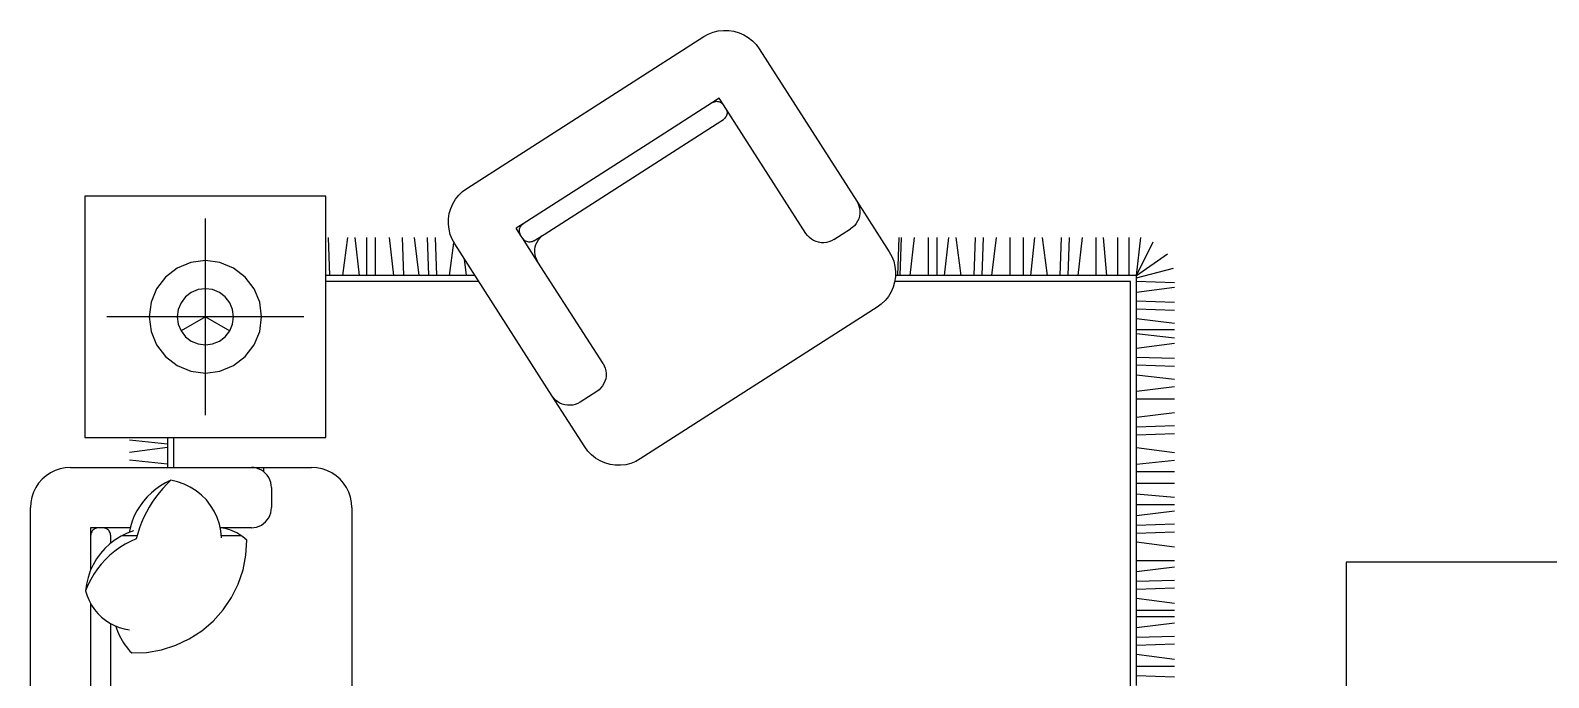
# Model space of a CAD drawing. Header units: centimetres. Extents: x 921 to 2601, y 2858 to 4336.
# Drawn here: x 1789 to 2205.5, y 3422 to 3599.6 of the extents above; entities that cross this region are included whole.
import ezdxf

# ---------------------------------------------------------------- set-up
doc = ezdxf.new("R2010")
doc.units = ezdxf.units.CM
doc.layers.add('結構', color=7, linetype='Continuous')

msp = doc.modelspace()

# ---------------------------------------------------------------- linework, layer by layer
at = {"layer": '結構'}
for p, q in [((1975.01, 3598.55), (1976.35, 3599.08)), ((1976.35, 3599.08), (1977.75, 3599.43)), ((1977.75, 3599.43), (1979.18, 3599.59)), ((1979.18, 3599.59), (1980.63, 3599.56)), ((1980.63, 3599.56), (1982.05, 3599.34)), ((1982.05, 3599.34), (1983.44, 3598.94)), ((1983.44, 3598.94), (1984.76, 3598.37)), ((1908.78, 3556.23), (1973.75, 3597.86)), ((1973.75, 3597.86), (1975.01, 3598.55)), ((1984.76, 3598.37), (1985.99, 3597.62)), ((1985.99, 3597.62), (1987.12, 3596.72)), ((1987.12, 3596.72), (1988.12, 3595.68)), ((1988.12, 3595.68), (1988.97, 3594.52)), ((1988.97, 3594.52), (2015.73, 3552.76)), ((1976.17, 3579.77), (1960.54, 3569.76)), ((1978.03, 3580.96), (1976.17, 3579.77)), ((1976.17, 3579.77), (1976.42, 3579.91)), ((1976.42, 3579.91), (1976.69, 3580.02)), ((1976.69, 3580.02), (1976.97, 3580.09)), ((1976.97, 3580.09), (1977.26, 3580.12)), ((1977.26, 3580.12), (1977.55, 3580.11)), ((1977.55, 3580.11), (1977.83, 3580.07)), ((1977.83, 3580.07), (1978.11, 3579.99)), ((1979.22, 3579.11), (1978.03, 3580.96)), ((1978.11, 3579.99), (1978.37, 3579.87)), ((1978.37, 3579.87), (1978.62, 3579.73)), ((1978.62, 3579.73), (1978.84, 3579.55)), ((1978.84, 3579.55), (1979.04, 3579.34)), ((1979.04, 3579.34), (1979.22, 3579.11)), ((1979.81, 3578.18), (1979.22, 3579.11)), ((1979.81, 3578.18), (1979.95, 3577.92)), ((2001.81, 3543.84), (1979.81, 3578.18)), ((1979.95, 3577.92), (1980.05, 3577.66)), ((1929.95, 3543.61), (1977.46, 3574.05)), ((1977.46, 3574.05), (1979.14, 3575.13)), ((1979.38, 3575.3), (1979.14, 3575.13)), ((1979.58, 3575.5), (1979.38, 3575.3)), ((1979.76, 3575.73), (1979.58, 3575.5)), ((1979.91, 3575.98), (1979.76, 3575.73)), ((1980.03, 3576.24), (1979.91, 3575.98)), ((1980.11, 3576.52), (1980.03, 3576.24)), ((1980.05, 3577.66), (1980.12, 3577.38)), ((1980.15, 3576.8), (1980.11, 3576.52)), ((1980.12, 3577.38), (1980.16, 3577.09)), ((1980.16, 3577.09), (1980.15, 3576.8)), ((1960.54, 3569.76), (1924.2, 3546.47)), ((1803.97, 3554.06), (1803.97, 3487.92)), ((1870.11, 3554.06), (1803.97, 3554.06)), ((1870.11, 3532.35), (1870.11, 3554.06)), ((1904.94, 3552.01), (1905.68, 3553.25)), ((1905.68, 3553.25), (1906.58, 3554.38)), ((1906.58, 3554.38), (1907.62, 3555.37)), ((1907.62, 3555.37), (1908.78, 3556.23)), ((1903.74, 3547.88), (1903.96, 3549.31)), ((1903.96, 3549.31), (1904.36, 3550.69)), ((1904.36, 3550.69), (1904.94, 3552.01)), ((2015.73, 3552.76), (2016.08, 3552.13)), ((2015.73, 3552.76), (2024.65, 3538.84)), ((2016.08, 3552.13), (2016.35, 3551.46)), ((2016.35, 3551.46), (2016.52, 3550.76)), ((2016.58, 3549.32), (2016.48, 3548.61)), ((2016.52, 3550.76), (2016.6, 3550.04)), ((2016.6, 3550.04), (2016.58, 3549.32)), ((1837.04, 3536.42), (1837.04, 3547.99)), ((1903.72, 3546.44), (1903.74, 3547.88)), ((1903.88, 3545.01), (1903.72, 3546.44)), ((1904.22, 3543.61), (1903.88, 3545.01)), ((1924.2, 3546.47), (1922.34, 3545.28)), ((1923.53, 3543.43), (1922.34, 3545.28)), ((1923.18, 3544.51), (1923.19, 3544.8)), ((1923.19, 3544.8), (1923.23, 3545.09)), ((1923.23, 3545.09), (1923.31, 3545.36)), ((1923.31, 3545.36), (1923.43, 3545.63)), ((1923.43, 3545.63), (1923.58, 3545.88)), ((1923.58, 3545.88), (1923.76, 3546.1)), ((1923.76, 3546.1), (1923.96, 3546.3)), ((1923.96, 3546.3), (1924.2, 3546.47)), ((2009.43, 3542.17), (2014.07, 3545.14)), ((2014.65, 3545.57), (2014.07, 3545.14)), ((2015.17, 3546.07), (2014.65, 3545.57)), ((2015.62, 3546.63), (2015.17, 3546.07)), ((2015.99, 3547.25), (2015.62, 3546.63)), ((2016.28, 3547.91), (2015.99, 3547.25)), ((2016.48, 3548.61), (2016.28, 3547.91)), ((1871.19, 3532.35), (1870.85, 3542.76)), ((1874.73, 3532.35), (1876.11, 3542.76)), ((1879.32, 3532.35), (1878.16, 3542.76)), ((1881.31, 3532.35), (1881.31, 3542.76)), ((1883.76, 3532.35), (1883.76, 3542.76)), ((1888.79, 3532.35), (1887.52, 3542.76)), ((1891.46, 3532.35), (1891.12, 3542.76)), ((1895.66, 3532.35), (1894.4, 3542.76)), ((1898.33, 3532.35), (1897.99, 3542.76)), ((1900.51, 3532.35), (1900.17, 3542.76)), ((1904.06, 3532.35), (1905.24, 3541.33)), ((1904.75, 3542.27), (1904.22, 3543.61)), ((1905.45, 3541), (1904.75, 3542.27)), ((1932.21, 3499.24), (1905.45, 3541)), ((1923.22, 3544.23), (1923.18, 3544.51)), ((1923.28, 3543.95), (1923.22, 3544.23)), ((1923.39, 3543.68), (1923.28, 3543.95)), ((1923.53, 3543.43), (1923.39, 3543.68)), ((1924.12, 3542.5), (1923.53, 3543.43)), ((1924.3, 3542.27), (1924.12, 3542.5)), ((1928.29, 3536), (1924.12, 3542.5)), ((1924.5, 3542.06), (1924.3, 3542.27)), ((1924.72, 3541.88), (1924.5, 3542.06)), ((1924.97, 3541.73), (1924.72, 3541.88)), ((1925.23, 3541.61), (1924.97, 3541.73)), ((1925.51, 3541.53), (1925.23, 3541.61)), ((1925.79, 3541.49), (1925.51, 3541.53)), ((1926.08, 3541.49), (1925.79, 3541.49)), ((1926.37, 3541.52), (1926.08, 3541.49)), ((1926.65, 3541.59), (1926.37, 3541.52)), ((1926.92, 3541.69), (1926.65, 3541.59)), ((1927.17, 3541.83), (1926.92, 3541.69)), ((1927.17, 3541.83), (1929.95, 3543.61)), ((1927.54, 3540.15), (1927.74, 3540.85)), ((1927.74, 3540.85), (1928.03, 3541.51)), ((1928.03, 3541.51), (1928.4, 3542.12)), ((1928.4, 3542.12), (1928.85, 3542.69)), ((1928.85, 3542.69), (1929.37, 3543.19)), ((1929.37, 3543.19), (1929.95, 3543.61)), ((2002.24, 3543.26), (2001.81, 3543.84)), ((2002.74, 3542.74), (2002.24, 3543.26)), ((2003.3, 3542.29), (2002.74, 3542.74)), ((2003.92, 3541.92), (2003.3, 3542.29)), ((2004.58, 3541.63), (2003.92, 3541.92)), ((2005.27, 3541.43), (2004.58, 3541.63)), ((2005.99, 3541.32), (2005.27, 3541.43)), ((2006.71, 3541.31), (2005.99, 3541.32)), ((2007.42, 3541.39), (2006.71, 3541.31)), ((2008.12, 3541.56), (2007.42, 3541.39)), ((2008.79, 3541.82), (2008.12, 3541.56)), ((2009.43, 3542.17), (2008.79, 3541.82)), ((2026.99, 3532.35), (2027.34, 3542.76)), ((2027.68, 3532.35), (2028.03, 3542.76)), ((2030.36, 3532.35), (2031.62, 3542.76)), ((2035.38, 3532.35), (2035.38, 3542.76)), ((2037.83, 3532.35), (2037.83, 3542.76)), ((2039.83, 3532.35), (2040.99, 3542.76)), ((2044.41, 3532.35), (2043.03, 3542.76)), ((2047.95, 3532.35), (2048.3, 3542.76)), ((2050.13, 3532.35), (2050.48, 3542.76)), ((2052.81, 3532.35), (2054.07, 3542.76)), ((2057.83, 3532.35), (2057.83, 3542.76)), ((2061.47, 3532.35), (2061.47, 3542.76)), ((2063.46, 3532.35), (2064.62, 3542.76)), ((2068.04, 3532.35), (2066.67, 3542.76)), ((2071.59, 3532.35), (2071.93, 3542.76)), ((2073.77, 3532.35), (2074.11, 3542.76)), ((2076.44, 3532.35), (2077.7, 3542.76)), ((2081.46, 3532.35), (2081.46, 3542.76)), ((2084.37, 3532.35), (2083.45, 3542.76)), ((2087.36, 3532.35), (2087.36, 3542.76)), ((2090.51, 3532.35), (2090.51, 3542.76)), ((2092.5, 3532.35), (2093.66, 3542.76)), ((2092.5, 3532.35), (2097.09, 3541.58)), ((1837.04, 3536.42), (1833.05, 3535.89)), ((1841.03, 3535.89), (1837.04, 3536.42)), ((1837.04, 3528.7), (1837.04, 3536.42)), ((1908.64, 3532.35), (1908.14, 3536.79)), ((1927.42, 3538.72), (1927.44, 3539.44)), ((1927.5, 3538), (1927.42, 3538.72)), ((1927.44, 3539.44), (1927.54, 3540.15)), ((1927.68, 3537.3), (1927.5, 3538)), ((1927.94, 3536.63), (1927.68, 3537.3)), ((1928.29, 3536), (1927.94, 3536.63)), ((2024.65, 3538.84), (2025.35, 3537.57)), ((2025.35, 3537.57), (2025.88, 3536.23)), ((2025.88, 3536.23), (2026.22, 3534.83)), ((2092.5, 3532.35), (2100.96, 3538.25)), ((1829.32, 3534.35), (1826.13, 3531.9)), ((1833.05, 3535.89), (1829.32, 3534.35)), ((1844.76, 3534.35), (1841.03, 3535.89)), ((1847.95, 3531.9), (1844.76, 3534.35)), ((1870.11, 3530.69), (1870.11, 3532.35)), ((1871.19, 3532.35), (1870.11, 3532.35)), ((1874.73, 3532.35), (1871.19, 3532.35)), ((1879.32, 3532.35), (1874.73, 3532.35)), ((1881.31, 3532.35), (1879.32, 3532.35)), ((1883.76, 3532.35), (1881.31, 3532.35)), ((1888.79, 3532.35), (1883.76, 3532.35)), ((1891.46, 3532.35), (1888.79, 3532.35)), ((1895.66, 3532.35), (1891.46, 3532.35)), ((1898.33, 3532.35), (1895.66, 3532.35)), ((1900.51, 3532.35), (1898.33, 3532.35)), ((1904.06, 3532.35), (1900.51, 3532.35)), ((1908.64, 3532.35), (1904.06, 3532.35)), ((1910.99, 3532.35), (1908.64, 3532.35)), ((1946.13, 3508.16), (1928.29, 3536)), ((2026.22, 3534.83), (2026.38, 3533.4)), ((2026.38, 3533.4), (2026.36, 3531.96)), ((2026.99, 3532.35), (2026.38, 3532.35)), ((2027.68, 3532.35), (2026.99, 3532.35)), ((2030.36, 3532.35), (2027.68, 3532.35)), ((2035.38, 3532.35), (2030.36, 3532.35)), ((2037.83, 3532.35), (2035.38, 3532.35)), ((2039.83, 3532.35), (2037.83, 3532.35)), ((2044.41, 3532.35), (2039.83, 3532.35)), ((2047.95, 3532.35), (2044.41, 3532.35)), ((2050.13, 3532.35), (2047.95, 3532.35)), ((2052.81, 3532.35), (2050.13, 3532.35)), ((2057.83, 3532.35), (2052.81, 3532.35)), ((2061.47, 3532.35), (2057.83, 3532.35)), ((2063.46, 3532.35), (2061.47, 3532.35)), ((2068.04, 3532.35), (2063.46, 3532.35)), ((2071.59, 3532.35), (2068.04, 3532.35)), ((2073.77, 3532.35), (2071.59, 3532.35)), ((2076.44, 3532.35), (2073.77, 3532.35)), ((2081.46, 3532.35), (2076.44, 3532.35)), ((2084.37, 3532.35), (2081.46, 3532.35)), ((2087.36, 3532.35), (2084.37, 3532.35)), ((2090.51, 3532.35), (2087.36, 3532.35)), ((2092.5, 3532.35), (2090.51, 3532.35)), ((2092.5, 3531.7), (2102.63, 3534.3)), ((2092.5, 3531.7), (2092.5, 3532.35)), ((1823.68, 3528.7), (1822.13, 3524.98)), ((1826.13, 3531.9), (1823.68, 3528.7)), ((1835.04, 3528.44), (1833.18, 3527.67)), ((1837.04, 3528.7), (1835.04, 3528.44)), ((1839.04, 3528.44), (1837.04, 3528.7)), ((1837.04, 3520.99), (1837.04, 3528.7)), ((1840.9, 3527.67), (1839.04, 3528.44)), ((1850.4, 3528.7), (1847.95, 3531.9)), ((1851.95, 3524.98), (1850.4, 3528.7)), ((1870.11, 3487.92), (1870.11, 3530.69)), ((1912.05, 3530.69), (1870.11, 3530.69)), ((2025.74, 3529.15), (2025.16, 3527.83)), ((2026.14, 3530.53), (2025.74, 3529.15)), ((2026.36, 3531.96), (2026.14, 3530.53)), ((2090.85, 3530.69), (2026.17, 3530.69)), ((2090.85, 3225.31), (2090.85, 3530.69)), ((2092.5, 3530.74), (2092.5, 3531.7)), ((2092.5, 3530.74), (2102.91, 3530.4)), ((2092.5, 3527.76), (2092.5, 3530.74)), ((2092.5, 3527.76), (2102.91, 3529.14)), ((1822.13, 3524.98), (1821.61, 3520.99)), ((1830.36, 3524.85), (1829.59, 3522.99)), ((1831.58, 3526.44), (1830.36, 3524.85)), ((1833.18, 3527.67), (1831.58, 3526.44)), ((1842.5, 3526.44), (1840.9, 3527.67)), ((1843.72, 3524.85), (1842.5, 3526.44)), ((1844.49, 3522.99), (1843.72, 3524.85)), ((1852.47, 3520.99), (1851.95, 3524.98)), ((2022.48, 3524.46), (2021.32, 3523.61)), ((2023.52, 3525.46), (2022.48, 3524.46)), ((2024.42, 3526.59), (2023.52, 3525.46)), ((2025.16, 3527.83), (2024.42, 3526.59)), ((2092.5, 3525.35), (2092.5, 3527.76)), ((2092.5, 3525.35), (2102.91, 3525.01)), ((2092.5, 3523.17), (2092.5, 3525.35)), ((1821.61, 3520.99), (1810.03, 3520.99)), ((1821.61, 3520.99), (1822.13, 3516.99)), ((1829.32, 3520.99), (1821.61, 3520.99)), ((1829.59, 3522.99), (1829.32, 3520.99)), ((1829.32, 3520.99), (1829.59, 3518.99)), ((1837.04, 3520.99), (1829.32, 3520.99)), ((1837.04, 3520.99), (1830.36, 3517.13)), ((1837.04, 3520.99), (1843.72, 3517.13)), ((1837.04, 3513.27), (1837.04, 3520.99)), ((1844.76, 3520.99), (1837.04, 3520.99)), ((1844.76, 3520.99), (1844.49, 3522.99)), ((1844.49, 3518.99), (1844.76, 3520.99)), ((1852.47, 3520.99), (1844.76, 3520.99)), ((1851.95, 3516.99), (1852.47, 3520.99)), ((1864.05, 3520.99), (1852.47, 3520.99)), ((2021.32, 3523.61), (1956.35, 3481.98)), ((2092.5, 3523.17), (2102.91, 3522.83)), ((2092.5, 3520.5), (2092.5, 3523.17)), ((2092.5, 3520.5), (2102.91, 3519.23)), ((2092.5, 3517.51), (2092.5, 3520.5)), ((1822.13, 3516.99), (1823.68, 3513.27)), ((1829.59, 3518.99), (1830.36, 3517.13)), ((1830.36, 3517.13), (1831.58, 3515.53)), ((1831.58, 3515.53), (1833.18, 3514.31)), ((1840.9, 3514.31), (1842.5, 3515.53)), ((1842.5, 3515.53), (1843.72, 3517.13)), ((1843.72, 3517.13), (1844.49, 3518.99)), ((1850.4, 3513.27), (1851.95, 3516.99)), ((2092.5, 3517.51), (2102.91, 3517.51)), ((2092.5, 3516.45), (2092.5, 3517.51)), ((2092.5, 3516.45), (2102.91, 3515.19)), ((2092.5, 3512.36), (2092.5, 3516.45)), ((1823.68, 3513.27), (1826.13, 3510.08)), ((1833.18, 3514.31), (1835.04, 3513.54)), ((1835.04, 3513.54), (1837.04, 3513.27)), ((1837.04, 3513.27), (1839.04, 3513.54)), ((1837.04, 3505.56), (1837.04, 3513.27)), ((1839.04, 3513.54), (1840.9, 3514.31)), ((1847.95, 3510.08), (1850.4, 3513.27)), ((2092.5, 3512.36), (2102.91, 3513.74)), ((2092.5, 3509.95), (2092.5, 3512.36)), ((1826.13, 3510.08), (1829.32, 3507.62)), ((1829.32, 3507.62), (1833.05, 3506.08)), ((1841.03, 3506.08), (1844.76, 3507.62)), ((1844.76, 3507.62), (1847.95, 3510.08)), ((1946.13, 3508.16), (1946.47, 3507.53)), ((1946.47, 3507.53), (1946.74, 3506.86)), ((2092.5, 3509.95), (2102.91, 3509.61)), ((2092.5, 3507.77), (2092.5, 3509.95)), ((2092.5, 3507.77), (2102.91, 3507.43)), ((2092.5, 3505.1), (2092.5, 3507.77)), ((1833.05, 3506.08), (1837.04, 3505.56)), ((1837.04, 3505.56), (1841.03, 3506.08)), ((1837.04, 3493.98), (1837.04, 3505.56)), ((1946.67, 3503.31), (1946.38, 3502.65)), ((1946.87, 3504.01), (1946.67, 3503.31)), ((1946.74, 3506.86), (1946.91, 3506.16)), ((1946.98, 3504.72), (1946.87, 3504.01)), ((1946.91, 3506.16), (1946.99, 3505.44)), ((1946.99, 3505.44), (1946.98, 3504.72)), ((2092.5, 3505.1), (2102.91, 3503.84)), ((2092.5, 3500.59), (2092.5, 3505.1)), ((1932.63, 3498.66), (1932.21, 3499.24)), ((1941.12, 3485.32), (1932.21, 3499.24)), ((1944.46, 3500.54), (1939.82, 3497.57)), ((1945.04, 3500.97), (1944.46, 3500.54)), ((1945.56, 3501.47), (1945.04, 3500.97)), ((1946.01, 3502.04), (1945.56, 3501.47)), ((1946.38, 3502.65), (1946.01, 3502.04)), ((2092.5, 3500.59), (2102.91, 3501.85)), ((2092.5, 3498.53), (2092.5, 3500.59)), ((1933.13, 3498.14), (1932.63, 3498.66)), ((1933.7, 3497.69), (1933.13, 3498.14)), ((1934.31, 3497.32), (1933.7, 3497.69)), ((1934.97, 3497.03), (1934.31, 3497.32)), ((1935.67, 3496.83), (1934.97, 3497.03)), ((1936.38, 3496.72), (1935.67, 3496.83)), ((1937.1, 3496.71), (1936.38, 3496.72)), ((1937.82, 3496.79), (1937.1, 3496.71)), ((1938.52, 3496.96), (1937.82, 3496.79)), ((1939.19, 3497.22), (1938.52, 3496.96)), ((1939.82, 3497.57), (1939.19, 3497.22)), ((2092.5, 3498.53), (2102.91, 3498.53)), ((2092.5, 3493.5), (2092.5, 3498.53)), ((2092.5, 3493.5), (2102.91, 3494.77)), ((2092.5, 3490.83), (2092.5, 3493.5)), ((2092.5, 3490.83), (2102.91, 3491.17)), ((2092.5, 3488.65), (2092.5, 3490.83)), ((1803.97, 3487.92), (1826.65, 3487.92)), ((1826.65, 3486.02), (1816.23, 3487.18)), ((1826.65, 3487.92), (1826.65, 3486.02)), ((1826.65, 3487.92), (1828.3, 3487.92)), ((1828.3, 3487.92), (1828.3, 3479.65)), ((1828.3, 3487.92), (1870.11, 3487.92)), ((2092.5, 3488.65), (2102.91, 3488.99)), ((2092.5, 3485.11), (2092.5, 3488.65)), ((1826.65, 3485.11), (1816.23, 3483.73)), ((1826.65, 3486.02), (1826.65, 3485.11)), ((1826.65, 3485.11), (1826.65, 3480.52)), ((1941.98, 3484.16), (1941.12, 3485.32)), ((1942.98, 3483.12), (1941.98, 3484.16)), ((1944.11, 3482.22), (1942.98, 3483.12)), ((1945.34, 3481.47), (1944.11, 3482.22)), ((2092.5, 3485.11), (2102.91, 3483.73)), ((2092.5, 3480.52), (2092.5, 3485.11)), ((1794.54, 3478.18), (1793.35, 3477.38)), ((1795.84, 3478.81), (1794.54, 3478.18)), ((1797.2, 3479.28), (1795.84, 3478.81)), ((1798.62, 3479.56), (1797.2, 3479.28)), ((1800.06, 3479.65), (1798.62, 3479.56)), ((1800.06, 3479.65), (1826.65, 3479.65)), ((1826.65, 3480.52), (1816.23, 3481.68)), ((1826.65, 3480.52), (1826.65, 3479.65)), ((1826.65, 3479.65), (1828.3, 3479.65)), ((1828.3, 3479.65), (1849.66, 3479.65)), ((1850.38, 3479.61), (1849.66, 3479.65)), ((1849.66, 3479.65), (1866.19, 3479.65)), ((1851.08, 3479.47), (1850.38, 3479.61)), ((1851.77, 3479.23), (1851.08, 3479.47)), ((1852.41, 3478.92), (1851.77, 3479.23)), ((1853.01, 3478.51), (1852.41, 3478.92)), ((1853.55, 3478.04), (1853.01, 3478.51)), ((1853.09, 3478.46), (1853.09, 3479.65)), ((1854.03, 3477.5), (1853.55, 3478.04)), ((1867.63, 3479.56), (1866.19, 3479.65)), ((1869.04, 3479.28), (1867.63, 3479.56)), ((1870.41, 3478.81), (1869.04, 3479.28)), ((1871.7, 3478.18), (1870.41, 3478.81)), ((1872.9, 3477.38), (1871.7, 3478.18)), ((1946.66, 3480.9), (1945.34, 3481.47)), ((1948.05, 3480.5), (1946.66, 3480.9)), ((1949.47, 3480.28), (1948.05, 3480.5)), ((1950.92, 3480.25), (1949.47, 3480.28)), ((1952.35, 3480.41), (1950.92, 3480.25)), ((1953.75, 3480.76), (1952.35, 3480.41)), ((1955.09, 3481.29), (1953.75, 3480.76)), ((1956.35, 3481.98), (1955.09, 3481.29)), ((2092.5, 3480.52), (2102.91, 3481.68)), ((2092.5, 3478.53), (2092.5, 3480.52)), ((2092.5, 3478.53), (2102.91, 3478.53)), ((2092.5, 3475.38), (2092.5, 3478.53)), ((1790.51, 3474.14), (1789.87, 3472.85)), ((1791.31, 3475.34), (1790.51, 3474.14)), ((1792.26, 3476.43), (1791.31, 3475.34)), ((1793.35, 3477.38), (1792.26, 3476.43)), ((1824.76, 3474.66), (1823.45, 3473.74)), ((1825.35, 3473.89), (1824.33, 3472.69)), ((1826.13, 3475.46), (1824.76, 3474.66)), ((1826.43, 3475.05), (1825.35, 3473.89)), ((1827.56, 3476.15), (1826.13, 3475.46)), ((1827.56, 3476.15), (1826.43, 3475.05)), ((1829.41, 3475.73), (1827.56, 3476.15)), ((1831.2, 3475.11), (1829.41, 3475.73)), ((1832.91, 3474.28), (1831.2, 3475.11)), ((1834.51, 3473.27), (1832.91, 3474.28)), ((1854.43, 3476.9), (1854.03, 3477.5)), ((1854.75, 3476.25), (1854.43, 3476.9)), ((1854.98, 3475.57), (1854.75, 3476.25)), ((1855.12, 3474.86), (1854.98, 3475.57)), ((1855.17, 3474.14), (1855.12, 3474.86)), ((1855.17, 3474.14), (1855.17, 3468.63)), ((1873.99, 3476.43), (1872.9, 3477.38)), ((1874.94, 3475.34), (1873.99, 3476.43)), ((1875.74, 3474.14), (1874.94, 3475.34)), ((1876.37, 3472.85), (1875.74, 3474.14)), ((2092.5, 3475.38), (2102.91, 3475.38)), ((2092.5, 3472.39), (2092.5, 3475.38)), ((1789.13, 3470.07), (1789.03, 3468.63)), ((1789.41, 3471.48), (1789.13, 3470.07)), ((1789.87, 3472.85), (1789.41, 3471.48)), ((1820.05, 3470.42), (1819.11, 3469.14)), ((1821.09, 3471.62), (1820.05, 3470.42)), ((1822.23, 3472.73), (1821.09, 3471.62)), ((1822.47, 3470.13), (1821.63, 3468.79)), ((1823.45, 3473.74), (1822.23, 3472.73)), ((1823.37, 3471.43), (1822.47, 3470.13)), ((1824.33, 3472.69), (1823.37, 3471.43)), ((1835.99, 3472.08), (1834.51, 3473.27)), ((1837.32, 3470.73), (1835.99, 3472.08)), ((1838.49, 3469.23), (1837.32, 3470.73)), ((1876.84, 3471.48), (1876.37, 3472.85)), ((1877.12, 3470.07), (1876.84, 3471.48)), ((1877.21, 3468.63), (1877.12, 3470.07)), ((2092.5, 3472.39), (2102.91, 3471.48)), ((2092.5, 3469.49), (2092.5, 3472.39)), ((1789.03, 3259.2), (1789.03, 3468.63)), ((1817.55, 3466.37), (1816.95, 3464.9)), ((1818.28, 3467.79), (1817.55, 3466.37)), ((1819.11, 3469.14), (1818.28, 3467.79)), ((1820.17, 3465.99), (1819.54, 3464.55)), ((1820.87, 3467.41), (1820.17, 3465.99)), ((1821.63, 3468.79), (1820.87, 3467.41)), ((1839.48, 3467.62), (1838.49, 3469.23)), ((1840.29, 3465.9), (1839.48, 3467.62)), ((1840.88, 3464.1), (1840.29, 3465.9)), ((1854.03, 3465.28), (1854.43, 3465.88)), ((1854.43, 3465.88), (1854.75, 3466.52)), ((1854.75, 3466.52), (1854.98, 3467.2)), ((1854.98, 3467.2), (1855.12, 3467.91)), ((1855.12, 3467.91), (1855.17, 3468.63)), ((1877.21, 3468.63), (1877.21, 3402.5)), ((2092.5, 3469.49), (2102.91, 3469.49)), ((2092.5, 3466.5), (2092.5, 3469.49)), ((2092.5, 3466.5), (2102.91, 3467.77)), ((2092.5, 3463.83), (2092.5, 3466.5)), ((1805.57, 3463.12), (1805.57, 3460.92)), ((1807.77, 3463.12), (1805.57, 3463.12)), ((1805.64, 3461.49), (1805.59, 3461.2)), ((1805.73, 3461.76), (1805.64, 3461.49)), ((1805.86, 3462.02), (1805.73, 3461.76)), ((1806.02, 3462.26), (1805.86, 3462.02)), ((1806.21, 3462.47), (1806.02, 3462.26)), ((1806.43, 3462.66), (1806.21, 3462.47)), ((1806.67, 3462.82), (1806.43, 3462.66)), ((1806.93, 3462.95), (1806.67, 3462.82)), ((1807.2, 3463.04), (1806.93, 3462.95)), ((1807.48, 3463.1), (1807.2, 3463.04)), ((1807.77, 3463.12), (1807.48, 3463.1)), ((1808.87, 3463.12), (1807.77, 3463.12)), ((1809.16, 3463.1), (1808.87, 3463.12)), ((1816.4, 3463.12), (1808.87, 3463.12)), ((1809.44, 3463.04), (1809.16, 3463.1)), ((1809.72, 3462.95), (1809.44, 3463.04)), ((1809.98, 3462.82), (1809.72, 3462.95)), ((1810.22, 3462.66), (1809.98, 3462.82)), ((1810.43, 3462.47), (1810.22, 3462.66)), ((1810.62, 3462.26), (1810.43, 3462.47)), ((1810.78, 3462.02), (1810.62, 3462.26)), ((1810.91, 3461.76), (1810.78, 3462.02)), ((1811, 3461.49), (1810.91, 3461.76)), ((1811.06, 3461.2), (1811, 3461.49)), ((1815.59, 3461.62), (1813.91, 3460.81)), ((1817.33, 3462.26), (1815.59, 3461.62)), ((1816.47, 3463.39), (1816.11, 3461.84)), ((1816.95, 3464.9), (1816.47, 3463.39)), ((1818.5, 3461.56), (1818.09, 3460.04)), ((1818.98, 3463.07), (1818.5, 3461.56)), ((1819.54, 3464.55), (1818.98, 3463.07)), ((1841.28, 3462.24), (1840.88, 3464.1)), ((1841.79, 3463.04), (1841.12, 3463.13)), ((1849.66, 3463.12), (1841.12, 3463.12)), ((1841.45, 3460.35), (1841.28, 3462.24)), ((1842.46, 3462.91), (1841.79, 3463.04)), ((1843.12, 3462.74), (1842.46, 3462.91)), ((1843.77, 3462.54), (1843.12, 3462.74)), ((1844.41, 3462.3), (1843.77, 3462.54)), ((1845.04, 3462.03), (1844.41, 3462.3)), ((1845.65, 3461.72), (1845.04, 3462.03)), ((1846.24, 3461.38), (1845.65, 3461.72)), ((1846.81, 3461.01), (1846.24, 3461.38)), ((1849.66, 3463.12), (1850.38, 3463.17)), ((1850.38, 3463.17), (1851.08, 3463.31)), ((1851.08, 3463.31), (1851.77, 3463.54)), ((1851.77, 3463.54), (1852.41, 3463.86)), ((1852.41, 3463.86), (1853.01, 3464.26)), ((1853.01, 3464.26), (1853.55, 3464.73)), ((1853.55, 3464.73), (1854.03, 3465.28)), ((2092.5, 3463.83), (2102.91, 3464.17)), ((2092.5, 3461.65), (2092.5, 3463.83)), ((2092.5, 3461.65), (2102.91, 3461.99)), ((2092.5, 3459.24), (2092.5, 3461.65)), ((1805.59, 3461.2), (1805.57, 3460.92)), ((1805.57, 3460.92), (1805.57, 3451.53)), ((1809.48, 3457.45), (1808.24, 3456.06)), ((1810.84, 3458.72), (1809.48, 3457.45)), ((1812.32, 3459.84), (1810.84, 3458.72)), ((1811.08, 3460.92), (1811.06, 3461.2)), ((1811.08, 3458.91), (1811.08, 3460.92)), ((1813.56, 3457.67), (1812.17, 3456.68)), ((1813.91, 3460.81), (1812.32, 3459.84)), ((1815.01, 3458.57), (1813.56, 3457.67)), ((1814.23, 3460.98), (1818.33, 3460.98)), ((1816.53, 3459.36), (1815.01, 3458.57)), ((1818.09, 3460.04), (1816.53, 3459.36)), ((1841.42, 3460.98), (1846.86, 3460.98)), ((1847.36, 3460.61), (1846.81, 3461.01)), ((1847.89, 3460.18), (1847.36, 3460.61)), ((1848.4, 3459.72), (1847.89, 3460.18)), ((1848.16, 3455.62), (1848.4, 3459.72)), ((2092.5, 3459.24), (2102.91, 3457.86)), ((2092.5, 3454.09), (2092.5, 3459.24)), ((1806.22, 3452.94), (1805.45, 3451.25)), ((1807.16, 3454.55), (1806.22, 3452.94)), ((1808.24, 3456.06), (1807.16, 3454.55)), ((1808.48, 3453.15), (1807.42, 3451.81)), ((1809.63, 3454.41), (1808.48, 3453.15)), ((1810.86, 3455.59), (1809.63, 3454.41)), ((1812.17, 3456.68), (1810.86, 3455.59)), ((1847.38, 3451.58), (1848.16, 3455.62)), ((2092.5, 3454.09), (2102.91, 3454.09)), ((2092.5, 3451.1), (2092.5, 3454.09)), ((2210.65, 3453.7), (2150.03, 3453.7)), ((2150.03, 3453.7), (2150.03, 3394.85)), ((1804.86, 3449.48), (1804.44, 3447.67)), ((1805.6, 3448.93), (1804.84, 3447.4)), ((1805.45, 3451.25), (1804.86, 3449.48)), ((1806.46, 3450.41), (1805.6, 3448.93)), ((1807.42, 3451.81), (1806.46, 3450.41)), ((1846.07, 3447.68), (1847.38, 3451.58)), ((2092.5, 3451.1), (2102.91, 3452.37)), ((2092.5, 3448.43), (2092.5, 3451.1)), ((2092.5, 3448.43), (2102.91, 3448.77)), ((1804.44, 3447.67), (1804.2, 3445.83)), ((1804.84, 3447.4), (1804.2, 3445.83)), ((1804.2, 3445.83), (1804.61, 3444.46)), ((1844.24, 3444), (1846.07, 3447.68)), ((2092.5, 3446.25), (2092.5, 3448.43)), ((2092.5, 3446.25), (2102.91, 3446.59)), ((2092.5, 3443.84), (2092.5, 3446.25)), ((1804.61, 3444.46), (1805.16, 3443.15)), ((1805.16, 3443.15), (1805.83, 3441.9)), ((1805.57, 3442.36), (1805.57, 3399.19)), ((1805.83, 3441.9), (1806.63, 3440.72)), ((1806.63, 3440.72), (1807.54, 3439.62)), ((1839.2, 3437.52), (1841.94, 3440.59)), ((1841.94, 3440.59), (1844.24, 3444)), ((2092.5, 3443.84), (2102.91, 3442.46)), ((2092.5, 3440.51), (2092.5, 3443.84)), ((2092.5, 3440.51), (2102.91, 3440.51)), ((2092.5, 3438.72), (2092.5, 3440.51)), ((1807.54, 3439.62), (1808.55, 3438.62)), ((1808.55, 3438.62), (1809.66, 3437.72)), ((1809.66, 3437.72), (1810.85, 3436.94)), ((1810.85, 3436.94), (1812.11, 3436.28)), ((1811.08, 3402.5), (1811.08, 3436.81)), ((1812.11, 3436.28), (1813.43, 3435.75)), ((1836.08, 3434.85), (1839.2, 3437.52)), ((2092.5, 3438.72), (2102.91, 3438.72)), ((2092.5, 3435.74), (2092.5, 3438.72)), ((2092.5, 3435.74), (2102.91, 3437)), ((1812.47, 3436.12), (1812.7, 3435.43)), ((1812.7, 3435.43), (1812.94, 3434.76)), ((1812.94, 3434.76), (1813.22, 3434.1)), ((1813.22, 3434.1), (1813.52, 3433.44)), ((1813.43, 3435.75), (1814.79, 3435.35)), ((1813.52, 3433.44), (1813.85, 3432.8)), ((1813.85, 3432.8), (1814.2, 3432.18)), ((1814.2, 3432.18), (1814.58, 3431.57)), ((1814.79, 3435.35), (1816.19, 3435.09)), ((1828.91, 3430.86), (1832.63, 3432.61)), ((1832.63, 3432.61), (1836.08, 3434.85)), ((2092.5, 3433.06), (2092.5, 3435.74)), ((2092.5, 3433.06), (2102.91, 3433.41)), ((2092.5, 3430.88), (2092.5, 3433.06)), ((1814.58, 3431.57), (1814.98, 3430.97)), ((1814.98, 3430.97), (1815.41, 3430.4)), ((1815.41, 3430.4), (1815.86, 3429.83)), ((1815.86, 3429.83), (1816.33, 3429.29)), ((1816.33, 3429.29), (1816.83, 3428.77)), ((1816.83, 3428.77), (1820.93, 3428.92)), ((1820.93, 3428.92), (1824.99, 3429.62)), ((1824.99, 3429.62), (1828.91, 3430.86)), ((2092.5, 3430.88), (2102.91, 3431.23)), ((2092.5, 3428.47), (2092.5, 3430.88)), ((2092.5, 3428.47), (2102.91, 3427.1)), ((2092.5, 3425.15), (2092.5, 3428.47)), ((2092.5, 3425.15), (2102.91, 3425.15)), ((2092.5, 3422.54), (2092.5, 3425.15)), ((2092.5, 3422.54), (2102.91, 3422.19)), ((2092.5, 3419.86), (2092.5, 3422.54))]:
    msp.add_line(p, q, dxfattribs=at)

doc.saveas('drawing.dxf')
